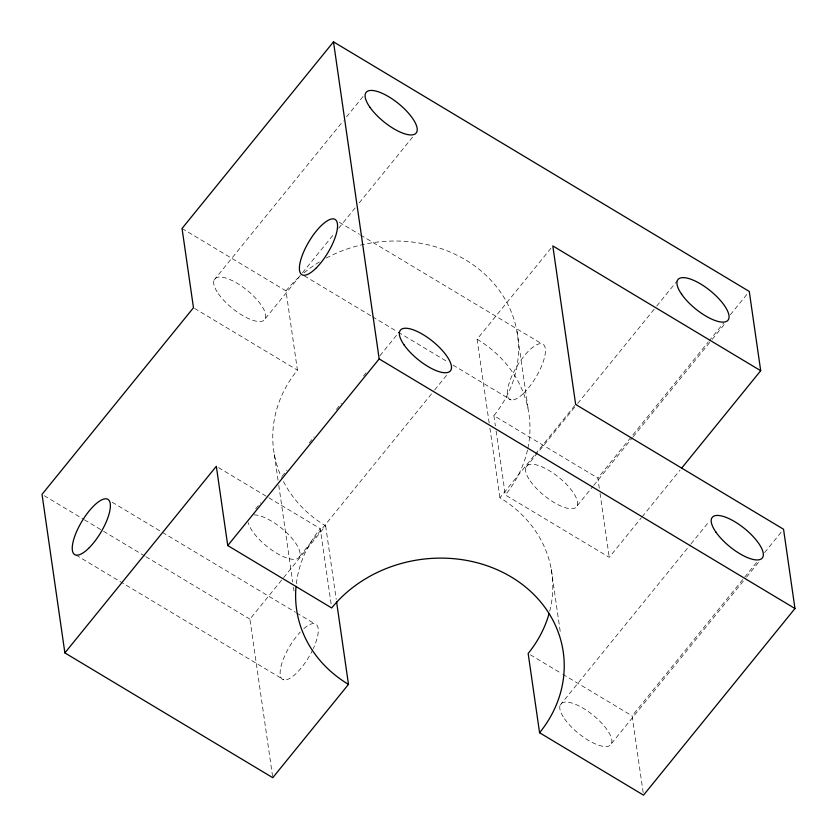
<?xml version="1.0" encoding="UTF-8"?>
<svg xmlns="http://www.w3.org/2000/svg" width="837" height="837" viewBox="0 0 837 837"><rect width="100%" height="100%" fill="white"/><g stroke="black" fill="none" stroke-linecap="round" stroke-linejoin="round"><path stroke-width="0.63" stroke-dasharray="4.18 3.14" d="M214.042 280.133L343.264 120.894M346.56 116.845L364.66 94.529M265.423 318.478L301.644 273.845M302.46 272.831L334.559 233.282M338.682 228.208L355.966 206.906M359.261 202.857L413.583 135.918M255.724 508.823L260.663 502.734M282.059 476.368L286.997 470.279M309.219 442.899L314.157 436.809M336.38 409.429L341.318 403.34M363.54 375.959L366.01 372.915M379.998 355.673L398.935 332.341M299.698 556.291L433.859 390.973M434.675 389.958L447.021 374.746M272.58 776.412L249.918 619.16L282.843 578.587M283.67 577.572L325.645 525.845A128.929 111.876 -8.2 0 1 281.577 477.54M489.164 423.009L477.09 339.226L551.164 247.951M549.721 611.125A128.929 111.876 -8.2 0 0 499.93 497.774L534.498 455.171M535.324 454.156L574.831 405.474M525.877 467.328L576.913 404.449M577.729 403.434L655.926 307.074M656.742 306.06L677.321 280.709M599.302 488.285L597.838 478.063L708.123 342.155M708.949 341.14L723.764 322.883M730.345 314.764L748.456 292.458M577.268 505.674L592.899 486.402M593.726 485.387L632.406 437.72M633.232 436.705L711.419 340.345M712.245 339.33L725.417 323.103M496.1 431.003L505.307 494.939L609.252 557.337L641.351 517.779M642.178 516.764L680.042 470.112M560.152 705.141L690.19 544.897M691.017 543.883L709.127 521.566M643.161 792.597L632.102 715.876L757.213 561.711M764.62 552.587L781.904 531.286M611.533 743.486L745.694 578.168M746.52 577.153L758.866 561.941M339.32 222.276L359.439 234.35M360.559 235.019L541.623 343.714M304.344 275.854L371.408 316.104M372.528 316.773L397.115 331.536M398.234 332.205L447.408 361.73M452.995 365.089L511.114 399.971M182.047 228.47L285.992 290.868L297.417 370.142A128.929 111.876 -8.2 0 0 281.054 476.368M326.252 258.058A128.929 111.876 -8.2 0 1 485.795 275.132A128.929 111.876 -8.2 0 1 493.882 415.665L597.838 478.063M194.592 308.414L297.417 370.142M218.551 467.632L267.735 497.147M268.855 497.816L320.268 528.681L331.316 605.402M530.396 654.816L561.69 673.607M562.809 674.277L632.102 715.876M112.158 502.2L161.332 531.725M162.451 532.395L295.461 612.234M296.57 612.914L314.461 623.649M44.267 495.703L83.386 519.181M84.506 519.861L102.386 530.595M103.506 531.265L144.853 556.082M145.973 556.762L249.918 619.16M76.062 555.109L283.952 679.906M600.045 493.401L609.252 557.337M516.984 331.41L528.409 410.674M551.259 569.223L560.466 633.149M493.882 415.665L495.358 425.887M489.907 428.167L499.93 497.774M325.645 525.845L336.233 599.323M274.316 454.397L278.041 480.176M278.784 485.334L292.709 582.008M293.452 587.155L294.007 591.027M285.992 290.868A128.929 111.876 -8.2 0 1 300.096 276.168M304.04 272.81A128.929 111.876 -8.2 0 1 319.588 261.845M477.09 339.226A128.929 111.876 -8.2 0 1 527.76 448.789M527.488 450.055A128.929 111.876 -8.2 0 1 505.307 494.939M296.329 583.703A128.929 111.876 -8.2 0 1 320.268 528.681M254.019 514.881A32.235 11.676 39.1 0 1 295.032 542.23A32.235 11.676 39.1 0 1 283.994 556.929A32.235 11.676 39.1 0 1 248.223 522.591M303.852 628.618A32.235 10.965 -59 0 1 313.289 648.57M312.797 649.617A32.235 10.965 -59 0 1 281.42 678.294A32.235 10.965 -59 0 1 300.242 632.102M218.373 293.724A32.235 11.676 39.1 0 0 263.383 320.738A32.235 11.676 39.1 0 0 237.446 283.45A32.235 11.676 39.1 0 0 218.373 293.724M530.208 480.919A32.235 11.676 39.1 0 0 575.218 507.933A32.235 11.676 39.1 0 0 549.292 470.645A32.235 11.676 39.1 0 0 530.208 480.919M523.68 393.202A32.235 10.965 -59 0 0 544.06 345.21A32.235 10.965 -59 0 0 511.365 377.131A32.235 10.965 -59 0 0 523.68 393.202M564.483 718.732A32.235 11.676 39.1 0 0 609.493 745.757A32.235 11.676 39.1 0 0 583.556 708.458A32.235 11.676 39.1 0 0 564.483 718.732"/><path stroke-width="1.26" d="M681.684 468.082L760.697 370.718L749.272 291.443L333.492 41.85L182.047 228.47L193.473 307.744L42.028 494.364L64.878 652.902L272.768 777.699L348.485 684.394L336.6 601.897M64.878 652.902L216.323 466.282L227.748 545.557L331.693 607.955A128.929 111.876 -8.2 0 1 511.355 577.049A128.929 111.876 -8.2 0 1 539.583 732.752L643.527 795.15L794.972 608.53L783.547 529.256L575.657 404.459L552.807 245.921L760.697 370.718M227.748 545.557L379.182 358.937L333.492 41.85M379.182 358.937L794.972 608.53M539.583 732.752L528.157 653.477A128.929 111.876 -8.2 0 0 549.051 613.647M348.485 684.394A128.929 111.876 -8.2 0 1 296.057 586.224M681.653 294.3A32.235 11.676 39.1 0 0 726.662 321.314A32.235 11.676 39.1 0 0 700.726 284.025A32.235 11.676 39.1 0 0 681.653 294.3M369.818 107.105A32.235 11.676 39.1 0 0 414.828 134.119A32.235 11.676 39.1 0 0 388.891 96.83A32.235 11.676 39.1 0 0 369.818 107.105M715.917 532.112A32.235 11.676 39.1 0 0 760.927 559.137A32.235 11.676 39.1 0 0 735.001 521.838A32.235 11.676 39.1 0 0 715.917 532.112M404.083 344.917A32.235 11.676 39.1 0 0 449.092 371.942A32.235 11.676 39.1 0 0 423.166 334.643A32.235 11.676 39.1 0 0 404.083 344.917M315.79 268.405A32.235 10.965 -59 0 0 336.171 220.413A32.235 10.965 -59 0 0 303.475 252.335A32.235 10.965 -59 0 0 315.79 268.405M88.617 548.329A32.235 10.965 -59 0 0 109.009 500.338A32.235 10.965 -59 0 0 76.313 532.259A32.235 10.965 -59 0 0 88.617 548.329"/></g></svg>
